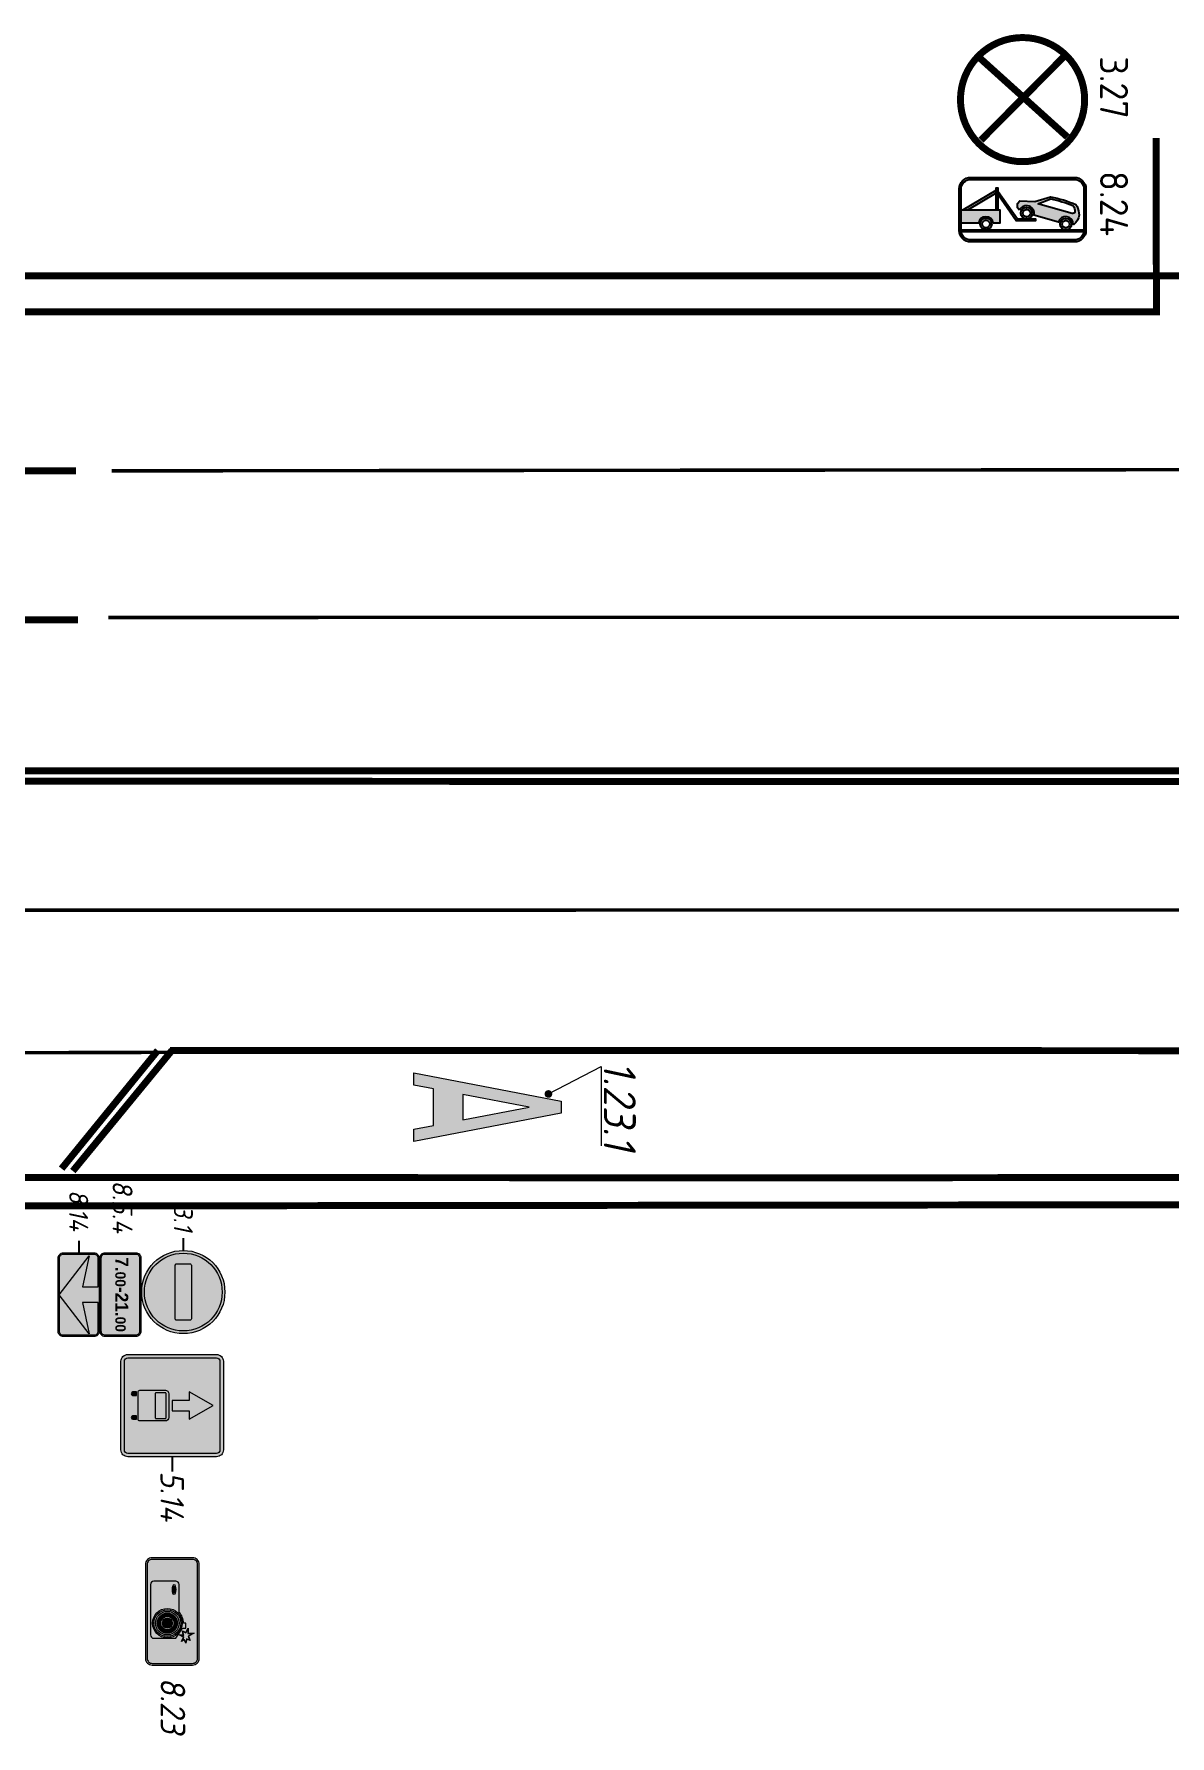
# Model space of a CAD drawing. Header units: millimetres. Extents: x 1734 to 2050, y 1482 to 1843.
# Drawn here: x 1768.22 to 1791.35, y 1733.44 to 1768.12 of the extents above; entities that cross this region are included whole.
import ezdxf
from ezdxf.enums import TextEntityAlignment as Align

# ---------------------------------------------------------------- set-up
doc = ezdxf.new("R2010")
doc.units = ezdxf.units.MM
for name, pattern in [('1.3', [17.848385, 5.910826, -0.0001, 11.937459]), ('1.6_3_1', [4, 0, -1, 3]), ('JIS_02_0.7', [1.35, 0.75, -0.6])]:
    doc.linetypes.add(name, pattern=pattern)
doc.layers.add('знаки', color=7, linetype='Continuous', lineweight=0)
doc.layers.add('разметка', color=251, linetype='Continuous', lineweight=15)
doc.layers.add('КПЧ', color=9, linetype='Continuous')
doc.layers.add('Разметки', color=7, linetype='Continuous')
doc.styles.add('ROMAND', font='ROMAND.SHX', dxfattribs={"height": 2})
doc.styles.add('SASH', font='simplex8.shx', dxfattribs={"width": 0.9, "oblique": 12})
doc.styles.add('Знаки', font='arialbd.ttf')

# ---------------------------------------------------------------- blocks, each defined once
blk = doc.blocks.new('*U49')
at = {"layer": 'знаки', "true_color": 0xffffff}
h = blk.add_hatch(color=7, dxfattribs=at)
edge = h.paths.add_edge_path()
edge.add_arc((0, 1.75), 1.75, 0, 360)
edge = h.paths.add_edge_path(flags=17)
edge.add_arc((0, 1.75), 1.637, 0, 360)
at = {"layer": 'знаки'}
h = blk.add_hatch(color=1, dxfattribs=at)
edge = h.paths.add_edge_path()
edge.add_arc((0, 1.75), 1.637, 0, 360)
edge = h.paths.add_edge_path(flags=16)
edge.add_arc((1.129, 1.468), 0.0565, 270, 360, ccw=False)
edge.add_line((1.129, 1.411), (-1.129, 1.411))
edge.add_arc((-1.129, 1.468), 0.0565, 180, 270, ccw=False)
edge.add_line((-1.185, 1.468), (-1.185, 2.032))
edge.add_arc((-1.129, 2.032), 0.0565, 90, 180, ccw=False)
edge.add_line((-1.129, 2.089), (1.129, 2.089))
edge.add_arc((1.129, 2.032), 0.0565, 0, 90, ccw=False)
edge.add_line((1.185, 2.032), (1.185, 1.468))
at = {"layer": 'знаки', "true_color": 0xffffff}
h = blk.add_hatch(color=7, dxfattribs=at)
edge = h.paths.add_edge_path()
edge.add_arc((1.129, 1.468), 0.0565, 270, 360, ccw=False)
edge.add_line((1.129, 1.411), (-1.129, 1.411))
edge.add_arc((-1.129, 1.468), 0.0565, 180, 270, ccw=False)
edge.add_line((-1.185, 1.468), (-1.185, 2.032))
edge.add_arc((-1.129, 2.032), 0.0565, 90, 180, ccw=False)
edge.add_line((-1.129, 2.089), (1.129, 2.089))
edge.add_arc((1.129, 2.032), 0.0565, 0, 90, ccw=False)
edge.add_line((1.185, 2.032), (1.185, 1.468))
at = {"layer": 'Defpoints'}
blk.add_lwpolyline([(-2.266, 1.75), (-1.766, 1.75)], dxfattribs=at)
at = {"layer": 'знаки', "color": 7, "true_color": 0xffffff}
blk.add_lwpolyline([(1.185, 1.468, -0.414214), (1.129, 1.411), (-1.129, 1.411, -0.414214), (-1.185, 1.468), (-1.185, 2.032, -0.414214), (-1.129, 2.089), (1.129, 2.089, -0.414214), (1.185, 2.032), (1.185, 1.468)], format="xyb", dxfattribs=at)
at = {"layer": 'знаки'}
blk.add_circle((0, 1.75), 1.75, dxfattribs=at)
at = {"layer": 'знаки', "color": 7, "true_color": 0xffffff}
blk.add_circle((0, 1.75), 1.637, dxfattribs=at)
at = {"layer": 'знаки', "color": 0, "lineweight": 30, "style": 'SASH', "oblique": 12, "width": 0.9}
blk.add_text('3.1', height=0.8, dxfattribs=at).set_placement((-3.677, 1.75), align=Align.MIDDLE_LEFT)
blk = doc.blocks.new('*U50')
at = {"layer": 'знаки'}
h = blk.add_hatch(color=256, dxfattribs=at)
edge = h.paths.add_edge_path()
edge.add_arc((-1.531, 1.531), 0.219, 90, 180)
edge.add_line((-1.75, 1.531), (-1.75, 0.219))
edge.add_arc((-1.531, 0.219), 0.219, 180, 270)
edge.add_line((-1.531, 0), (1.531, 0))
edge.add_arc((1.531, 0.219), 0.219, 270, 360)
edge.add_line((1.75, 0.219), (1.75, 1.531))
edge.add_arc((1.531, 1.531), 0.219, 360, 450)
edge.add_line((1.531, 1.75), (-1.531, 1.75))
edge = h.paths.add_edge_path(flags=16)
edge.add_line((0.328, 1.039), (1.641, 1.312))
edge.add_line((1.641, 1.312), (0, 0.055))
edge.add_line((0, 0.055), (-1.641, 1.312))
edge.add_line((-1.641, 1.312), (-0.328, 1.039))
edge.add_line((-0.328, 1.039), (-0.328, 1.695))
edge.add_line((-0.328, 1.695), (-1.531, 1.695))
edge.add_arc((-1.531, 1.531), 0.164, 90, 180)
edge.add_line((-1.695, 1.531), (-1.695, 0.219))
edge.add_arc((-1.531, 0.219), 0.164, 180, 270)
edge.add_line((-1.531, 0.055), (1.531, 0.055))
edge.add_arc((1.531, 0.219), 0.164, 270, 360)
edge.add_line((1.695, 0.219), (1.695, 1.531))
edge.add_arc((1.531, 1.531), 0.164, 360, 450)
edge.add_line((1.531, 1.695), (0.328, 1.695))
edge.add_line((0.328, 1.695), (0.328, 1.039))
at = {"layer": 'знаки', "true_color": 0xffffff}
h = blk.add_hatch(color=7, dxfattribs=at)
edge = h.paths.add_edge_path()
edge.add_line((0.328, 1.039), (1.641, 1.312))
edge.add_line((1.641, 1.312), (0, 0.055))
edge.add_line((0, 0.055), (-1.641, 1.312))
edge.add_line((-1.641, 1.312), (-0.328, 1.039))
edge.add_line((-0.328, 1.039), (-0.328, 1.695))
edge.add_line((-0.328, 1.695), (-1.531, 1.695))
edge.add_arc((-1.531, 1.531), 0.164, 90, 180)
edge.add_line((-1.695, 1.531), (-1.695, 0.219))
edge.add_arc((-1.531, 0.219), 0.164, 180, 270)
edge.add_line((-1.531, 0.055), (1.531, 0.055))
edge.add_arc((1.531, 0.219), 0.164, 270, 360)
edge.add_line((1.695, 0.219), (1.695, 1.531))
edge.add_arc((1.531, 1.531), 0.164, 360, 450)
edge.add_line((1.531, 1.695), (0.328, 1.695))
edge.add_line((0.328, 1.695), (0.328, 1.039))
at = {"layer": 'Defpoints'}
blk.add_lwpolyline([(-2.264, 0.875), (-1.764, 0.875)], dxfattribs=at)
at = {"layer": 'знаки'}
blk.add_lwpolyline([(-1.531, 1.75, 0.414214), (-1.75, 1.531), (-1.75, 0.219, 0.414214), (-1.531, 0), (1.531, 0, 0.414214), (1.75, 0.219), (1.75, 1.531, 0.414214), (1.531, 1.75), (-1.531, 1.75)], format="xyb", dxfattribs=at)
blk.add_lwpolyline([(0.328, 1.039), (1.641, 1.312), (0, 0.055), (-1.641, 1.312), (-0.328, 1.039), (-0.328, 1.695), (-1.531, 1.695, 0.414214), (-1.695, 1.531), (-1.695, 0.219, 0.414214), (-1.531, 0.055), (1.531, 0.055, 0.414214), (1.695, 0.219), (1.695, 1.531, 0.414214), (1.531, 1.695), (0.328, 1.695)], format="xyb", close=True, dxfattribs=at)
at = {"layer": 'знаки', "color": 0, "lineweight": 30, "style": 'SASH', "oblique": 12, "width": 0.9}
blk.add_text('8.14', height=0.8, dxfattribs=at).set_placement((-4.413, 0.875), align=Align.MIDDLE_LEFT)
blk = doc.blocks.new('*U53')
at = {"layer": 'знаки'}
h = blk.add_hatch(color=256, dxfattribs=at)
edge = h.paths.add_edge_path()
edge.add_arc((-1.531, 1.531), 0.219, 90, 180)
edge.add_line((-1.75, 1.531), (-1.75, 0.219))
edge.add_arc((-1.531, 0.219), 0.219, 180, 270)
edge.add_line((-1.531, 0), (1.531, 0))
edge.add_arc((1.531, 0.219), 0.219, 270, 360)
edge.add_line((1.75, 0.219), (1.75, 1.531))
edge.add_arc((1.531, 1.531), 0.219, 0, 90)
edge.add_line((1.531, 1.75), (-1.531, 1.75))
edge = h.paths.add_edge_path(flags=16)
edge.add_arc((-1.531, 1.531), 0.164, 90, 180)
edge.add_line((-1.695, 1.531), (-1.695, 0.219))
edge.add_arc((-1.531, 0.219), 0.164, 180, 270)
edge.add_line((-1.531, 0.055), (1.531, 0.055))
edge.add_arc((1.531, 0.219), 0.164, 270, 360)
edge.add_line((1.695, 0.219), (1.695, 1.531))
edge.add_arc((1.531, 1.531), 0.164, 0, 90)
edge.add_line((1.531, 1.695), (-1.531, 1.695))
at = {"layer": 'знаки', "true_color": 0xffffff}
h = blk.add_hatch(color=7, dxfattribs=at)
edge = h.paths.add_edge_path()
edge.add_arc((-1.531, 1.531), 0.164, 90, 180)
edge.add_line((-1.695, 1.531), (-1.695, 0.219))
edge.add_arc((-1.531, 0.219), 0.164, 180, 270)
edge.add_line((-1.531, 0.055), (1.531, 0.055))
edge.add_arc((1.531, 0.219), 0.164, 270, 360)
edge.add_line((1.695, 0.219), (1.695, 1.531))
edge.add_arc((1.531, 1.531), 0.164, 0, 90)
edge.add_line((1.531, 1.695), (-1.531, 1.695))
at = {"layer": 'знаки'}
blk.add_lwpolyline([(-1.531, 1.75, 0.414214), (-1.75, 1.531), (-1.75, 0.219, 0.414214), (-1.531, 0), (1.531, 0, 0.414214), (1.75, 0.219), (1.75, 1.531, 0.414214), (1.531, 1.75), (-1.531, 1.75)], format="xyb", dxfattribs=at)
blk.add_lwpolyline([(-1.531, 1.695, 0.414214), (-1.695, 1.531), (-1.695, 0.219, 0.414214), (-1.531, 0.055), (1.531, 0.055, 0.414214), (1.695, 0.219), (1.695, 1.531, 0.414214), (1.531, 1.695)], format="xyb", close=True, dxfattribs=at)
at = {"layer": 'знаки', "style": 'Знаки', "width": 0.95}
for s, p in [('.', (-1.171, 0.66)), ('-', (-0.323, 0.66)), ('.', (0.726, 0.66))]:
    blk.add_text(s, height=0.547, dxfattribs=at).set_placement(p)
blk.add_attdef('CH1', text='', height=0.547, dxfattribs=at).set_placement((-1.17, 0.66), align=Align.RIGHT)
for tag, height, p in [('M1', 0.437, (-0.646, 0.877)), ('CH2', 0.547, (0.322, 0.931)), ('M2', 0.437, (1.25, 0.879))]:
    blk.add_attdef(tag, text='', height=height, dxfattribs=at).set_placement(p, align=Align.MIDDLE_CENTER)
blk = doc.blocks.new('5.14')
at = {"layer": 'знаки', "true_color": 0xffffff}
h = blk.add_hatch(color=7, dxfattribs=at)
edge = h.paths.add_edge_path()
edge.add_arc((-1.517, 3.267), 0.233, 90, 180, ccw=False)
edge.add_line((-1.517, 3.5), (1.517, 3.5))
edge.add_arc((1.517, 3.267), 0.233, 0, 90, ccw=False)
edge.add_line((1.75, 3.267), (1.75, 0.233))
edge.add_arc((1.517, 0.233), 0.233, 270, 360, ccw=False)
edge.add_line((1.517, 0), (-1.517, 0))
edge.add_arc((-1.517, 0.233), 0.233, 180, 270, ccw=False)
edge.add_line((-1.75, 0.233), (-1.75, 3.267))
edge = h.paths.add_edge_path(flags=16)
edge.add_arc((-1.517, 3.267), 0.117, 90, 180, ccw=False)
edge.add_line((-1.517, 3.383), (1.517, 3.383))
edge.add_arc((1.517, 3.267), 0.117, 0, 90, ccw=False)
edge.add_line((1.633, 3.267), (1.633, 0.233))
edge.add_arc((1.517, 0.233), 0.117, 270, 360, ccw=False)
edge.add_line((1.517, 0.117), (-1.517, 0.117))
edge.add_arc((-1.517, 0.233), 0.117, 180, 270, ccw=False)
edge.add_line((-1.633, 0.233), (-1.633, 3.267))
at = {"layer": 'знаки'}
h = blk.add_hatch(color=5, dxfattribs=at)
edge = h.paths.add_edge_path()
edge.add_arc((-1.517, 3.267), 0.117, 90, 180, ccw=False)
edge.add_line((-1.517, 3.383), (1.517, 3.383))
edge.add_arc((1.517, 3.267), 0.117, 0, 90, ccw=False)
edge.add_line((1.633, 3.267), (1.633, 0.233))
edge.add_arc((1.517, 0.233), 0.117, 270, 360, ccw=False)
edge.add_line((1.517, 0.117), (-1.517, 0.117))
edge.add_arc((-1.517, 0.233), 0.117, 180, 270, ccw=False)
edge.add_line((-1.633, 0.233), (-1.633, 3.267))
h.paths.add_polyline_path([(0, 1.75), (0.175, 1.75), (0.175, 2.333), (0.467, 2.333), (0, 3.15), (-0.467, 2.333), (-0.175, 2.333), (-0.175, 1.75)], flags=16)
edge = h.paths.add_edge_path(flags=16)
edge.add_arc((0.467, 0.642), 0.0583, 270, 360, ccw=False)
edge.add_line((0.467, 0.583), (-0.467, 0.583))
edge.add_arc((-0.467, 0.642), 0.0583, 180, 270, ccw=False)
edge.add_line((-0.525, 0.642), (-0.525, 1.517))
edge.add_arc((-0.408, 1.517), 0.117, 90, 180, ccw=False)
edge.add_line((-0.408, 1.633), (0.408, 1.633))
edge.add_arc((0.408, 1.517), 0.117, 0, 90, ccw=False)
edge.add_line((0.525, 1.517), (0.525, 0.642))
edge = h.paths.add_edge_path(flags=0)
edge.add_arc((0.408, 1.517), 0.0292, 0, 90)
edge.add_line((0.408, 1.546), (-0.408, 1.546))
edge.add_arc((-0.408, 1.517), 0.0292, 90, 180)
edge.add_line((-0.438, 1.517), (-0.438, 1.196))
edge.add_arc((-0.408, 1.196), 0.0292, 180, 270)
edge.add_line((-0.408, 1.167), (0.408, 1.167))
edge.add_arc((0.408, 1.196), 0.0292, 270, 360)
edge.add_line((0.438, 1.196), (0.438, 1.517))
edge = h.paths.add_edge_path(flags=16)
edge.add_line((-0.35, 0.408), (-0.35, 0.525))
edge.add_line((-0.35, 0.525), (-0.467, 0.525))
edge.add_line((-0.467, 0.525), (-0.467, 0.408))
edge.add_arc((-0.408, 0.408), 0.0583, 180, 360)
edge = h.paths.add_edge_path(flags=16)
edge.add_line((0.467, 0.408), (0.467, 0.525))
edge.add_line((0.467, 0.525), (0.35, 0.525))
edge.add_line((0.35, 0.525), (0.35, 0.408))
edge.add_arc((0.408, 0.408), 0.0583, 180, 360)
at = {"layer": 'знаки', "true_color": 0xffffff}
blk.add_hatch(color=7, dxfattribs=at).paths.add_polyline_path([(0, 1.75), (0.175, 1.75), (0.175, 2.333), (0.467, 2.333), (0, 3.15), (-0.467, 2.333), (-0.175, 2.333), (-0.175, 1.75)])
h = blk.add_hatch(color=7, dxfattribs=at)
edge = h.paths.add_edge_path()
edge.add_arc((0.467, 0.642), 0.0583, 270, 360, ccw=False)
edge.add_line((0.467, 0.583), (-0.467, 0.583))
edge.add_arc((-0.467, 0.642), 0.0583, 180, 270, ccw=False)
edge.add_line((-0.525, 0.642), (-0.525, 1.517))
edge.add_arc((-0.408, 1.517), 0.117, 90, 180, ccw=False)
edge.add_line((-0.408, 1.633), (0.408, 1.633))
edge.add_arc((0.408, 1.517), 0.117, 0, 90, ccw=False)
edge.add_line((0.525, 1.517), (0.525, 0.642))
edge = h.paths.add_edge_path(flags=16)
edge.add_arc((0.408, 1.517), 0.0292, 0, 90)
edge.add_line((0.408, 1.546), (-0.408, 1.546))
edge.add_arc((-0.408, 1.517), 0.0292, 90, 180)
edge.add_line((-0.438, 1.517), (-0.438, 1.196))
edge.add_arc((-0.408, 1.196), 0.0292, 180, 270)
edge.add_line((-0.408, 1.167), (0.408, 1.167))
edge.add_arc((0.408, 1.196), 0.0292, 270, 360)
edge.add_line((0.438, 1.196), (0.438, 1.517))
h = blk.add_hatch(color=7, dxfattribs=at)
edge = h.paths.add_edge_path()
edge.add_line((-0.35, 0.408), (-0.35, 0.525))
edge.add_line((-0.35, 0.525), (-0.467, 0.525))
edge.add_line((-0.467, 0.525), (-0.467, 0.408))
edge.add_arc((-0.408, 0.408), 0.0583, 180, 360)
h = blk.add_hatch(color=7, dxfattribs=at)
edge = h.paths.add_edge_path()
edge.add_line((0.467, 0.408), (0.467, 0.525))
edge.add_line((0.467, 0.525), (0.35, 0.525))
edge.add_line((0.35, 0.525), (0.35, 0.408))
edge.add_arc((0.408, 0.408), 0.0583, 180, 360)
at = {"layer": 'Defpoints'}
blk.add_lwpolyline([(1.75, 1.75), (2.25, 1.75)], dxfattribs=at)
at = {"layer": 'знаки'}
blk.add_lwpolyline([(-1.75, 3.267, -0.414214), (-1.517, 3.5), (1.517, 3.5, -0.414214), (1.75, 3.267), (1.75, 0.233, -0.414214), (1.517, 0), (-1.517, 0, -0.414214), (-1.75, 0.233), (-1.75, 3.267)], format="xyb", dxfattribs=at)
at = {"layer": 'знаки', "color": 7, "true_color": 0xffffff}
for points in [[(-1.633, 3.267, -0.414214), (-1.517, 3.383), (1.517, 3.383, -0.414214), (1.633, 3.267), (1.633, 0.233, -0.414214), (1.517, 0.117), (-1.517, 0.117, -0.414214), (-1.633, 0.233)], [(0.438, 1.517, 0.414214), (0.408, 1.546), (-0.408, 1.546, 0.414214), (-0.438, 1.517), (-0.438, 1.196, 0.414214), (-0.408, 1.167), (0.408, 1.167, 0.414214), (0.438, 1.196), (0.438, 1.517)], [(-0.35, 0.408), (-0.35, 0.525), (-0.467, 0.525), (-0.467, 0.408, 1)], [(0.467, 0.408), (0.467, 0.525), (0.35, 0.525), (0.35, 0.408, 1)]]:
    blk.add_lwpolyline(points, format="xyb", close=True, dxfattribs=at)
blk.add_lwpolyline([(0, 1.75), (0.175, 1.75), (0.175, 2.333), (0.467, 2.333), (0, 3.15), (-0.467, 2.333), (-0.175, 2.333), (-0.175, 1.75)], close=True, dxfattribs=at)
blk.add_lwpolyline([(0.525, 0.642, -0.414214), (0.467, 0.583), (-0.467, 0.583, -0.414214), (-0.525, 0.642), (-0.525, 1.517, -0.414214), (-0.408, 1.633), (0.408, 1.633, -0.414214), (0.525, 1.517), (0.525, 0.642)], format="xyb", dxfattribs=at)
at = {"layer": 'знаки', "color": 0, "lineweight": 30, "style": 'SASH', "oblique": 12, "width": 0.9}
blk.add_text('5.14', height=0.8, dxfattribs=at).set_placement((2.25, 1.75), align=Align.MIDDLE_LEFT)
blk = doc.blocks.new('*U54')
at = {"layer": 'знаки'}
h = blk.add_hatch(color=256, dxfattribs=at)
edge = h.paths.add_edge_path()
edge.add_arc((-1.531, 1.531), 0.219, 90, 180)
edge.add_line((-1.75, 1.531), (-1.75, 0.219))
edge.add_arc((-1.531, 0.219), 0.219, 180, 270)
edge.add_line((-1.531, 0), (1.531, 0))
edge.add_arc((1.531, 0.219), 0.219, 270, 360)
edge.add_line((1.75, 0.219), (1.75, 1.531))
edge.add_arc((1.531, 1.531), 0.219, 360, 450)
edge.add_line((1.531, 1.75), (-1.531, 1.75))
edge = h.paths.add_edge_path(flags=16)
edge.add_arc((-1.531, 1.531), 0.164, 90, 180)
edge.add_line((-1.695, 1.531), (-1.695, 0.219))
edge.add_arc((-1.531, 0.219), 0.164, 180, 270)
edge.add_line((-1.531, 0.055), (1.531, 0.055))
edge.add_arc((1.531, 0.219), 0.164, 270, 360)
edge.add_line((1.695, 0.219), (1.695, 1.531))
edge.add_arc((1.531, 1.531), 0.164, 0, 90)
edge.add_line((1.531, 1.695), (-1.531, 1.695))
at = {"layer": 'знаки', "true_color": 0xffffff}
h = blk.add_hatch(color=7, dxfattribs=at)
edge = h.paths.add_edge_path()
edge.add_arc((-1.531, 1.531), 0.164, 90, 180)
edge.add_line((-1.695, 1.531), (-1.695, 0.219))
edge.add_arc((-1.531, 0.219), 0.164, 180, 270)
edge.add_line((-1.531, 0.055), (1.531, 0.055))
edge.add_arc((1.531, 0.219), 0.164, 270, 360)
edge.add_line((1.695, 0.219), (1.695, 1.531))
edge.add_arc((1.531, 1.531), 0.164, 0, 90)
edge.add_line((1.531, 1.695), (-1.531, 1.695))
at = {"layer": 'знаки'}
h = blk.add_hatch(color=256, dxfattribs=at)
edge = h.paths.add_edge_path()
edge.add_line((0.875, 0.984), (0.547, 1.203))
edge.add_line((0.547, 1.203), (0.547, 1.312))
edge.add_line((0.547, 1.312), (0.383, 1.312))
edge.add_line((0.383, 1.312), (0.383, 1.236))
edge.add_arc((0.383, 0.711), 0.525, 90, 133.1834)
edge.add_line((0.024, 1.094), (-0.875, 1.094))
edge.add_arc((-0.875, 0.984), 0.109, 90, 180)
edge.add_line((-0.984, 0.984), (-0.984, 0.273))
edge.add_arc((-0.875, 0.273), 0.109, 180, 270)
edge.add_line((-0.875, 0.164), (0.766, 0.164))
edge.add_arc((0.766, 0.273), 0.109, 270, 360)
edge.add_line((0.875, 0.273), (0.875, 0.984))
edge = h.paths.add_edge_path(flags=16)
edge.add_arc((0.383, 0.711), 0.48, 0, 360)
edge = h.paths.add_edge_path(flags=16)
edge.add_ellipse((-0.711, 0.93), major_axis=(-0.164, 0), ratio=0.333333, start_angle=0, end_angle=360)
h = blk.add_hatch(color=256, dxfattribs=at)
edge = h.paths.add_edge_path()
edge.add_arc((0.383, 0.711), 0.437, 0, 360)
edge = h.paths.add_edge_path(flags=17)
edge.add_arc((0.383, 0.711), 0.383, 0, 360)
h = blk.add_hatch(color=256, dxfattribs=at)
h.paths.add_polyline_path([(0.684, 1.312), (0.547, 1.389), (0.711, 1.389), (0.711, 1.586), (0.809, 1.4), (0.952, 1.455), (0.908, 1.345), (1.039, 1.312), (0.93, 1.258), (0.984, 1.17), (0.842, 1.236), (0.766, 1.094), (0.766, 1.23), (0.629, 1.203)])
h.paths.add_polyline_path([(0.698, 1.317), (0.589, 1.378), (0.722, 1.378), (0.722, 1.542), (0.804, 1.386), (0.932, 1.435), (0.893, 1.338), (1.008, 1.309), (0.914, 1.262), (0.956, 1.196), (0.837, 1.25), (0.777, 1.137), (0.777, 1.244), (0.649, 1.218)], flags=16)
h = blk.add_hatch(color=256, dxfattribs=at)
edge = h.paths.add_edge_path()
edge.add_ellipse((-0.711, 0.93), major_axis=(-0.109, 0), ratio=0.25, start_angle=0, end_angle=360, ccw=False)
h = blk.add_hatch(color=256, dxfattribs=at)
edge = h.paths.add_edge_path()
edge.add_arc((0.383, 0.711), 0.328, 0, 360)
edge = h.paths.add_edge_path(flags=17)
edge.add_arc((0.383, 0.711), 0.219, 0, 360)
h = blk.add_hatch(color=256, dxfattribs=at)
edge = h.paths.add_edge_path()
edge.add_arc((0.383, 0.711), 0.164, 0, 360)
blk.add_lwpolyline([(-1.531, 1.75, 0.414214), (-1.75, 1.531), (-1.75, 0.219, 0.414214), (-1.531, 0), (1.531, 0, 0.414214), (1.75, 0.219), (1.75, 1.531, 0.414214), (1.531, 1.75), (-1.531, 1.75)], format="xyb", dxfattribs=at)
blk.add_lwpolyline([(-1.531, 1.695, 0.414214), (-1.695, 1.531), (-1.695, 0.219, 0.414214), (-1.531, 0.055), (1.531, 0.055, 0.414214), (1.695, 0.219), (1.695, 1.531, 0.414214), (1.531, 1.695)], format="xyb", close=True, dxfattribs=at)
at = {"layer": 'знаки', "flags": 128}
blk.add_lwpolyline([(0.875, 0.984), (0.547, 1.203), (0.547, 1.312), (0.383, 1.312), (0.383, 1.236, 0.190685), (0.024, 1.094), (-0.875, 1.094, 0.414214), (-0.984, 0.984), (-0.984, 0.273, 0.414214), (-0.875, 0.164), (0.766, 0.164, 0.414214), (0.875, 0.273)], format="xyb", close=True, dxfattribs=at)
at = {"layer": 'знаки'}
for points in [[(0.684, 1.312), (0.547, 1.389), (0.711, 1.389), (0.711, 1.586), (0.809, 1.4), (0.952, 1.455), (0.908, 1.345), (1.039, 1.312), (0.93, 1.258), (0.984, 1.17), (0.842, 1.236), (0.766, 1.094), (0.766, 1.23), (0.629, 1.203)], [(0.698, 1.317), (0.589, 1.378), (0.722, 1.378), (0.722, 1.542), (0.804, 1.386), (0.932, 1.435), (0.893, 1.338), (1.008, 1.309), (0.914, 1.262), (0.956, 1.196), (0.837, 1.25), (0.777, 1.137), (0.777, 1.244), (0.649, 1.218)]]:
    blk.add_lwpolyline(points, close=True, dxfattribs=at)
at = {"layer": 'знаки', "color": 7, "true_color": 0xffffff}
for radius in [0.48, 0.328, 0.164]:
    blk.add_circle((0.383, 0.711), radius, dxfattribs=at)
at = {"layer": 'знаки'}
for radius in [0.437, 0.383, 0.219]:
    blk.add_circle((0.383, 0.711), radius, dxfattribs=at)
at = {"layer": 'знаки', "color": 7, "true_color": 0xffffff}
blk.add_ellipse((-0.711, 0.93), major_axis=(-0.164, 0), ratio=0.333333, dxfattribs=at)
at = {"layer": 'знаки', "extrusion": (0, 0, -1)}
blk.add_ellipse((-0.711, 0.93), major_axis=(-0.109, 0), ratio=0.25, start_param=-3.141592653589793, end_param=3.141592653589793, dxfattribs=at)
blk = doc.blocks.new('*U8')
at = {"color": 0, "linetype": 'ByBlock', "const_width": 0.12}
blk.add_lwpolyline([(0.037, 0.048, 1), (-0.037, -0.048, 1)], format="xyb", close=True, dxfattribs=at)
at = {"layer": 'разметка', "color": 0}
blk.add_lwpolyline([(0, 0), (-0.868, 1.656), (1.629, 1.656)], dxfattribs=at)
at = {"layer": 'разметка', "color": 0, "style": 'SASH', "oblique": 12, "width": 0.9}
blk.add_attdef('RAZMETKA', text='', height=1, dxfattribs=at).set_placement((0.38, 1.441), align=Align.BOTTOM_CENTER)
blk = doc.blocks.new('1-23-1')
at = {"layer": 'разметка'}
h = blk.add_hatch(color=0, dxfattribs=at)
h.paths.add_polyline_path([(-0.45, 0), (-0.7, 0), (-0.125, 3), (0.125, 3), (0.7, 0), (0.45, 0), (0.373, 0.4), (-0.373, 0.4)])
h.paths.add_polyline_path([(0.258, 1), (0, 2.348), (-0.258, 1)], flags=16)
at = {"layer": 'разметка', "color": 0, "lineweight": 0, "flags": 128}
for points in [[(-0.45, 0), (-0.7, 0), (-0.125, 3), (0.125, 3), (0.7, 0), (0.45, 0), (0.373, 0.4), (-0.373, 0.4)], [(0.258, 1), (0, 2.348), (-0.258, 1)]]:
    blk.add_lwpolyline(points, close=True, dxfattribs=at)

msp = doc.modelspace()

# ---------------------------------------------------------------- hatches: boundary and pattern name
at = {"lineweight": 5}
h = msp.add_hatch(color=7, dxfattribs=at)
h.dxf.hatch_style = 1
h.paths.add_polyline_path([(1789.463, 1764.603), (1789.434, 1764.647, 0.054165), (1788.922, 1764.802), (1788.603, 1764.704), (1788.296, 1764.723), (1788.246, 1764.667), (1788.246, 1764.576), (1788.29, 1764.531, -0.896878), (1788.583, 1764.428), (1789.083, 1764.283, -0.88868), (1789.382, 1764.246), (1789.395, 1764.241, 0.217669), (1789.504, 1764.429, 0.066532)], flags=0)
h.paths.add_polyline_path([(1788.659, 1764.662), (1788.925, 1764.761, -0.035096), (1789.377, 1764.627, -0.16621), (1789.415, 1764.492, -0.41795), (1789.359, 1764.463)], flags=0)
h.paths.add_polyline_path([(1788.551, 1764.469, 1), (1788.315, 1764.469, 0.362322), (1788.412, 1764.353), (1788.454, 1764.353, 0.362322)], flags=0)
h.paths.add_polyline_path([(1788.356, 1764.469, -1), (1788.509, 1764.469, -1)], flags=0)
h.paths.add_polyline_path([(1789.35, 1764.245, 1), (1789.114, 1764.245, 0.334886), (1789.199, 1764.131), (1789.264, 1764.131, 0.334886)], flags=0)
h.paths.add_polyline_path([(1789.155, 1764.245, -1), (1789.308, 1764.245, -1)], flags=0)
h.paths.add_polyline_path([(1789.6, 1764.116), (1789.6, 1764.131), (1789.264, 1764.131, -0.140008), (1789.199, 1764.131), (1787.621, 1764.131, -0.064551), (1787.591, 1764.131), (1787.1, 1764.131), (1787.1, 1764.116, 0.031055), (1787.102, 1764.092), (1789.598, 1764.092, 0.031055)], flags=0)
h.paths.add_polyline_path([(1787.724, 1764.248, 1), (1787.488, 1764.248, 0.376937), (1787.591, 1764.131), (1787.621, 1764.131, 0.376937)], flags=0)
h.paths.add_polyline_path([(1787.529, 1764.248, -1), (1787.682, 1764.248, -1)], flags=0)
h.paths.add_polyline_path([(1787.886, 1764.539), (1787.1, 1764.539), (1787.1, 1764.266), (1787.453, 1764.266, -0.862024), (1787.753, 1764.266), (1787.886, 1764.266)], flags=0)
h.paths.add_polyline_path([(1787.853, 1764.98), (1787.809, 1764.98), (1787.809, 1764.539), (1787.853, 1764.539)], flags=0)
h.paths.add_polyline_path([(1787.809, 1764.874), (1787.809, 1764.928), (1787.14, 1764.539), (1787.233, 1764.539)], flags=0)
h.paths.add_polyline_path([(1787.853, 1764.91), (1787.853, 1764.839), (1788.222, 1764.313), (1788.616, 1764.313), (1788.616, 1764.353), (1788.454, 1764.353, -0.090424), (1788.412, 1764.353), (1788.245, 1764.353)], flags=0)
h.paths.add_polyline_path([(1789.407, 1765.197), (1787.293, 1765.197, 0.414214), (1787.059, 1764.963), (1787.059, 1764.116, 0.414214), (1787.293, 1763.882), (1789.407, 1763.882, 0.414214), (1789.641, 1764.116), (1789.641, 1764.963, 0.414214)])
h.paths.add_polyline_path([(1789.407, 1765.156, -0.414214), (1789.6, 1764.963), (1789.6, 1764.116, -0.414214), (1789.407, 1763.923), (1787.293, 1763.923, -0.414214), (1787.1, 1764.116), (1787.1, 1764.963, -0.414214), (1787.293, 1765.156)], flags=16)
h.paths.add_polyline_path([(1787.853, 1764.98), (1787.853, 1764.91), (1788.245, 1764.353), (1788.412, 1764.353, -0.362322), (1788.315, 1764.469, -1), (1788.551, 1764.469, -0.362322), (1788.454, 1764.353), (1788.616, 1764.353), (1788.616, 1764.313), (1788.222, 1764.313), (1787.853, 1764.839), (1787.853, 1764.539), (1787.14, 1764.539), (1787.809, 1764.928), (1787.809, 1764.98)], flags=0)
h.paths.add_polyline_path([(1788.296, 1764.723), (1788.603, 1764.704), (1788.922, 1764.802, -0.054165), (1789.434, 1764.647), (1789.463, 1764.603, -0.066532), (1789.504, 1764.429, -0.217669), (1789.395, 1764.241), (1789.382, 1764.246, 0.88868), (1789.083, 1764.283), (1788.583, 1764.428, 0.896878), (1788.29, 1764.531), (1788.246, 1764.576), (1788.246, 1764.667)], flags=0)
h.paths.add_polyline_path([(1787.724, 1764.248, -0.376937), (1787.621, 1764.131), (1789.199, 1764.131, -0.334886), (1789.114, 1764.245, -1), (1789.35, 1764.245, -0.498255), (1789.199, 1764.131), (1787.621, 1764.131, -0.452499), (1787.488, 1764.248, -1)], flags=0)
h = msp.add_hatch(color=7, dxfattribs=at)
h.dxf.hatch_style = 1
h.paths.add_polyline_path([(1788.551, 1764.469, 1), (1788.315, 1764.469, 0.362322), (1788.412, 1764.353), (1788.454, 1764.353, 0.362322)], flags=17)
h.paths.add_polyline_path([(1788.356, 1764.469, -1), (1788.509, 1764.469, -1)], flags=16)
h.paths.add_polyline_path([(1789.35, 1764.245, 1), (1789.114, 1764.245, 0.334886), (1789.199, 1764.131), (1789.264, 1764.131, 0.334886)])
h.paths.add_polyline_path([(1789.155, 1764.245, -1), (1789.308, 1764.245, -1)], flags=16)
h.paths.add_polyline_path([(1788.616, 1764.353), (1788.454, 1764.353, -0.090424), (1788.412, 1764.353), (1788.245, 1764.353), (1787.853, 1764.91), (1787.853, 1764.839), (1788.222, 1764.313), (1788.616, 1764.313)])
h.paths.add_polyline_path([(1787.853, 1764.98), (1787.809, 1764.98), (1787.809, 1764.539), (1787.853, 1764.539)])
h.paths.add_polyline_path([(1787.809, 1764.874), (1787.809, 1764.928), (1787.14, 1764.539), (1787.233, 1764.539)])
h.paths.add_polyline_path([(1787.886, 1764.539), (1787.1, 1764.539), (1787.1, 1764.266), (1787.453, 1764.266, -0.862024), (1787.753, 1764.266), (1787.886, 1764.266)])
h.paths.add_polyline_path([(1787.488, 1764.248, 0.376937), (1787.591, 1764.131), (1787.621, 1764.131, 0.376937), (1787.724, 1764.248, 1)])
h.paths.add_polyline_path([(1787.682, 1764.248, -1), (1787.529, 1764.248, -1)], flags=16)
h = msp.add_hatch(color=7, dxfattribs=at)
h.dxf.hatch_style = 1
h.paths.add_polyline_path([(1789.463, 1764.603), (1789.434, 1764.647, 0.054165), (1788.922, 1764.802), (1788.603, 1764.704), (1788.296, 1764.723), (1788.246, 1764.667), (1788.246, 1764.576), (1788.29, 1764.531, -0.896878), (1788.583, 1764.428), (1789.083, 1764.283, -0.88868), (1789.382, 1764.246), (1789.395, 1764.241, 0.217669), (1789.504, 1764.429, 0.066532)])
h.paths.add_polyline_path([(1788.659, 1764.662), (1788.925, 1764.761, -0.035096), (1789.377, 1764.627, -0.16621), (1789.415, 1764.492, -0.41795), (1789.359, 1764.463)], flags=16)
h = msp.add_hatch(color=7, dxfattribs=at)
h.dxf.hatch_style = 1
h.paths.add_polyline_path([(1789.6, 1764.116), (1789.6, 1764.131), (1789.264, 1764.131, -0.140008), (1789.199, 1764.131), (1787.621, 1764.131, -0.064551), (1787.591, 1764.131), (1787.1, 1764.131), (1787.1, 1764.116, 0.031055), (1787.102, 1764.092), (1789.598, 1764.092, 0.031055)])

# ---------------------------------------------------------------- linework, layer by layer
at = {"color": 1, "linetype": 'Continuous', "const_width": 0.142}
msp.add_lwpolyline([(1787.086, 1766.783, 1), (1789.615, 1766.783, 1)], format="xyb", close=True, dxfattribs=at)
for points in [[(1787.442, 1767.664), (1789.263, 1766.021)], [(1787.503, 1765.956), (1789.192, 1767.658)]]:
    msp.add_lwpolyline(points, dxfattribs=at)
at = {"layer": 'КПЧ', "color": 5, "lineweight": 30, "const_width": 0.142}
for points in [[(1755.007, 1763.19), (1888.91, 1763.185)], [(1756.221, 1744.225), (1887.8, 1744.362)]]:
    msp.add_lwpolyline(points, dxfattribs=at)
at = {"layer": 'КПЧ', "color": 7, "lineweight": 30, "const_width": 0.142}
for points in [[(1757.583, 1759.224), (1769.071, 1759.215)], [(1757.586, 1756.187), (1769.114, 1756.179)], [(1756.248, 1744.821), (1782.058, 1744.812)]]:
    msp.add_lwpolyline(points, dxfattribs=at)
at = {"layer": 'Разметки', "color": 7, "linetype": '1.3', "lineweight": 0, "const_width": 0.142, "flags": 128}
for points in [[(1791.077, 1762.385), (1791.069, 1766.002)], [(1756.195, 1762.46), (1791.053, 1762.455)], [(1757.487, 1753.106), (1888.173, 1753.088)], [(1782.054, 1744.81), (1801.836, 1744.824)]]:
    msp.add_lwpolyline(points, dxfattribs=at)
at = {"layer": 'Разметки', "color": 255}
for points in [[(1787.293, 1765.197), (1789.407, 1765.197, -0.414214), (1789.641, 1764.963), (1789.641, 1764.116, -0.414214), (1789.407, 1763.882), (1787.293, 1763.882, -0.414214), (1787.059, 1764.116), (1787.059, 1764.963, -0.414214)], [(1787.293, 1765.156), (1789.407, 1765.156, -0.414214), (1789.6, 1764.963), (1789.6, 1764.116, -0.414214), (1789.407, 1763.923), (1787.293, 1763.923, -0.414214), (1787.1, 1764.116), (1787.1, 1764.963, -0.414214)]]:
    msp.add_lwpolyline(points, format="xyb", close=True, dxfattribs=at)
for points in [[(1787.233, 1764.539), (1787.809, 1764.874), (1787.809, 1764.928), (1787.14, 1764.539)], [(1787.853, 1764.539), (1787.853, 1764.98), (1787.809, 1764.98), (1787.809, 1764.539)], [(1787.853, 1764.91), (1788.245, 1764.353), (1788.616, 1764.353), (1788.616, 1764.313), (1788.222, 1764.313), (1787.853, 1764.839)], [(1787.059, 1764.131), (1789.641, 1764.131)], [(1787.06, 1764.092), (1789.64, 1764.092)]]:
    msp.add_lwpolyline(points, dxfattribs=at)
for points in [[(1788.29, 1764.531), (1788.246, 1764.576), (1788.246, 1764.667), (1788.296, 1764.723), (1788.603, 1764.704), (1788.922, 1764.802, -0.054165), (1789.434, 1764.647), (1789.463, 1764.603, -0.066532), (1789.504, 1764.429, -0.217669), (1789.395, 1764.241), (1789.382, 1764.246, 0.88868), (1789.083, 1764.283), (1788.583, 1764.428, 0.896878), (1788.29, 1764.531)], [(1788.659, 1764.662), (1788.925, 1764.761, -0.035096), (1789.377, 1764.627, -0.16621), (1789.415, 1764.492, -0.41795), (1789.359, 1764.463), (1788.659, 1764.662)], [(1787.1, 1764.539), (1787.886, 1764.539), (1787.886, 1764.266), (1787.753, 1764.266, 0.862024), (1787.453, 1764.266), (1787.1, 1764.266)]]:
    msp.add_lwpolyline(points, format="xyb", dxfattribs=at)
at = {"layer": 'Разметки', "color": 7, "linetype": '1.6_3_1', "lineweight": 0, "const_width": 0.0712, "flags": 128}
for points in [[(1769.801, 1759.217), (1798.682, 1759.249)], [(1757.213, 1747.337), (1771.722, 1747.369)]]:
    msp.add_lwpolyline(points, dxfattribs=at)
at = {"layer": 'Разметки', "linetype": '1.6_3_1', "lineweight": 0, "const_width": 0.0712, "flags": 128}
for points in [[(1888.533, 1756.249), (1769.732, 1756.23)], [(1878.444, 1750.283), (1757.336, 1750.263)]]:
    msp.add_lwpolyline(points, dxfattribs=at)
at = {"layer": 'Разметки', "linetype": '1.3', "lineweight": 0, "const_width": 0.142, "flags": 128}
msp.add_lwpolyline([(1757.487, 1752.898), (1888.188, 1752.844)], dxfattribs=at)
at = {"layer": 'Разметки', "color": 2, "linetype": 'JIS_02_0.7', "lineweight": 0, "const_width": 0.142, "flags": 128}
msp.add_lwpolyline([(1768.781, 1744.998), (1770.739, 1747.405)], dxfattribs=at)
at = {"layer": 'Разметки', "color": 2, "linetype": '1.3', "lineweight": 0, "const_width": 0.142, "flags": 128}
for points in [[(1769.01, 1744.949), (1771.03, 1747.41)], [(1770.987, 1747.408), (1801.329, 1747.398)]]:
    msp.add_lwpolyline(points, dxfattribs=at)
at = {"layer": 'Разметки', "color": 255}
for centre, radius in [((1787.606, 1764.248), 0.118), ((1787.606, 1764.248), 0.0765), ((1788.433, 1764.469), 0.118), ((1788.433, 1764.469), 0.0765), ((1789.232, 1764.245), 0.118), ((1789.232, 1764.245), 0.0765)]:
    msp.add_circle(centre, radius, dxfattribs=at)

# ---------------------------------------------------------------- block references
at = {"layer": 'знаки', "rotation": 270}
for name, p, xscale, yscale, zscale in [('*U50', (1768.705, 1742.428), 0.4839303767251448, 0.4839303767251448, 0.4839303767251448), ('*U49', (1770.412, 1742.483), 0.4839303767251448, 0.4839303767251448, 0.4839303767251448), ('5.14', (1769.99, 1740.168), 0.5956397692319138, 0.5956397692319138, 0.5956397692319138), ('*U54', (1770.489, 1735.975), 0.625479395536603, 0.625479395536603, 0.625479395536603)]:
    msp.add_blockref(name, p, dxfattribs=dict(at, xscale=xscale, yscale=yscale, zscale=zscale))
at = {"layer": 'знаки', "xscale": 0.4839303767251448, "yscale": 0.4839303767251448, "zscale": 0.4839303767251448, "rotation": 270}
msp.add_blockref('*U53', (1769.555, 1742.431), dxfattribs=at).add_auto_attribs({'M2': '00', 'CH2': '21', 'M1': '00', 'CH1': '7'})
at = {"layer": 'разметка', "color": 41, "true_color": 0xf4ee51, "xscale": 0.6489819056458934, "yscale": 0.6489819056458934, "zscale": 0.6489819056458934, "rotation": 270}
msp.add_blockref('*U8', (1778.694, 1746.519), dxfattribs=at).add_auto_attribs({'RAZMETKA': '1.23.1'})
at = {"layer": 'разметка', "color": 41, "true_color": 0xf4ee51, "rotation": 270}
msp.add_blockref('1-23-1', (1775.955, 1746.251), dxfattribs=at)

# ---------------------------------------------------------------- texts
at = {"color": 7, "linetype": 'Continuous', "style": 'ROMAND', "width": 0.9}
for s, p in [('3.27', (1789.928, 1767.666)), ('8.24', (1789.928, 1765.326))]:
    msp.add_text(s, height=0.5699, rotation=270, dxfattribs=at).set_placement(p)
at = {"layer": 'знаки', "color": 0, "lineweight": 30, "style": 'SASH', "oblique": 12, "width": 0.9}
for s, height, p in [('8.5.4', 0.405, (1770.022, 1744.757)), ('8.23', 0.5004, (1771.048, 1734.627))]:
    msp.add_text(s, height=height, rotation=270, dxfattribs=at).set_placement(p, align=Align.MIDDLE_LEFT)

doc.saveas('drawing.dxf')
